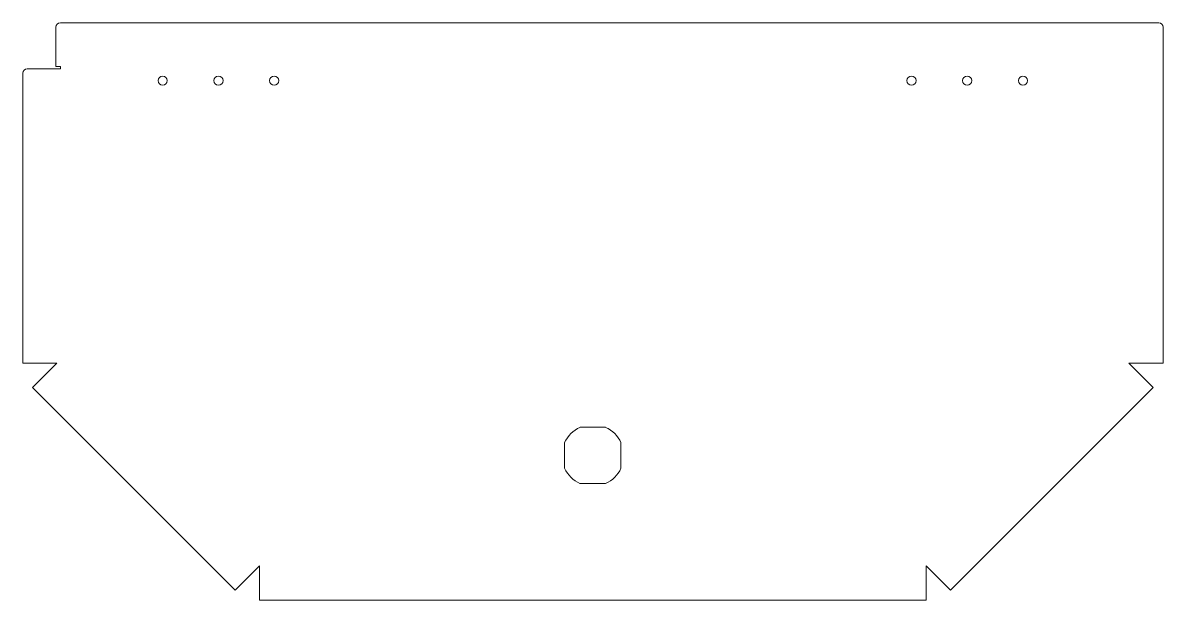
# Model space of a CAD drawing. Header units: inches. Extents: x -8 to 8.1, y -8.1 to 0.1.
import ezdxf

# ---------------------------------------------------------------- set-up
doc = ezdxf.new("R2010")
doc.units = ezdxf.units.IN
doc.header["$MEASUREMENT"] = 0

msp = doc.modelspace()

# ---------------------------------------------------------------- linework, layer by layer
at = {"color": 7, "linetype": 'Continuous', "lineweight": 15}
for p, q in [((-7.582, 0.037), (-7.582, -0.518)), ((7.992, 0.1), (-7.519, 0.1)), ((8.055, -4.714), (8.055, 0.037)), ((-8.05, -0.613), (-8.05, -4.714)), ((-7.519, -0.55), (-7.987, -0.55)), ((-7.582, -0.518), (-7.519, -0.518)), ((-7.519, -0.518), (-7.519, -0.55)), ((-7.568, -4.714), (-8.05, -4.714)), ((-7.568, -4.714), (-7.912, -5.058)), ((7.568, -4.714), (8.055, -4.714)), ((7.568, -4.714), (7.912, -5.058)), ((-7.912, -5.058), (-5.05, -7.921)), ((5.05, -7.921), (7.912, -5.058)), ((0.181, -5.619), (-0.181, -5.619)), ((-0.398, -5.836), (-0.398, -6.198)), ((0.398, -6.198), (0.398, -5.836)), ((-0.181, -6.415), (0.181, -6.415)), ((-4.706, -7.577), (-5.05, -7.921)), ((-4.706, -7.577), (-4.706, -8.063)), ((4.706, -7.577), (5.05, -7.921)), ((4.706, -7.577), (4.706, -8.063)), ((-4.706, -8.063), (4.706, -8.063))]:
    msp.add_line(p, q, dxfattribs=at)
for centre in [(-6.075, -0.718), (-5.287, -0.718), (-4.5, -0.718), (4.5, -0.718), (5.287, -0.718), (6.075, -0.718)]:
    msp.add_circle(centre, 0.065, dxfattribs=at)
for centre, radius, start, end in [((-7.519, 0.037), 0.0625, 90, 180), ((7.992, 0.037), 0.0625, 0, 90), ((-7.987, -0.613), 0.0625, 90, 180), ((0, -6.017), 0.437, 114.5071, 155.4929), ((0, -6.017), 0.437, 24.5071, 65.4929), ((0, -6.017), 0.437, 204.5071, 245.4929), ((0, -6.017), 0.437, 294.5071, 335.4929)]:
    msp.add_arc(centre, radius, start, end, dxfattribs=at)

doc.saveas('drawing.dxf')
